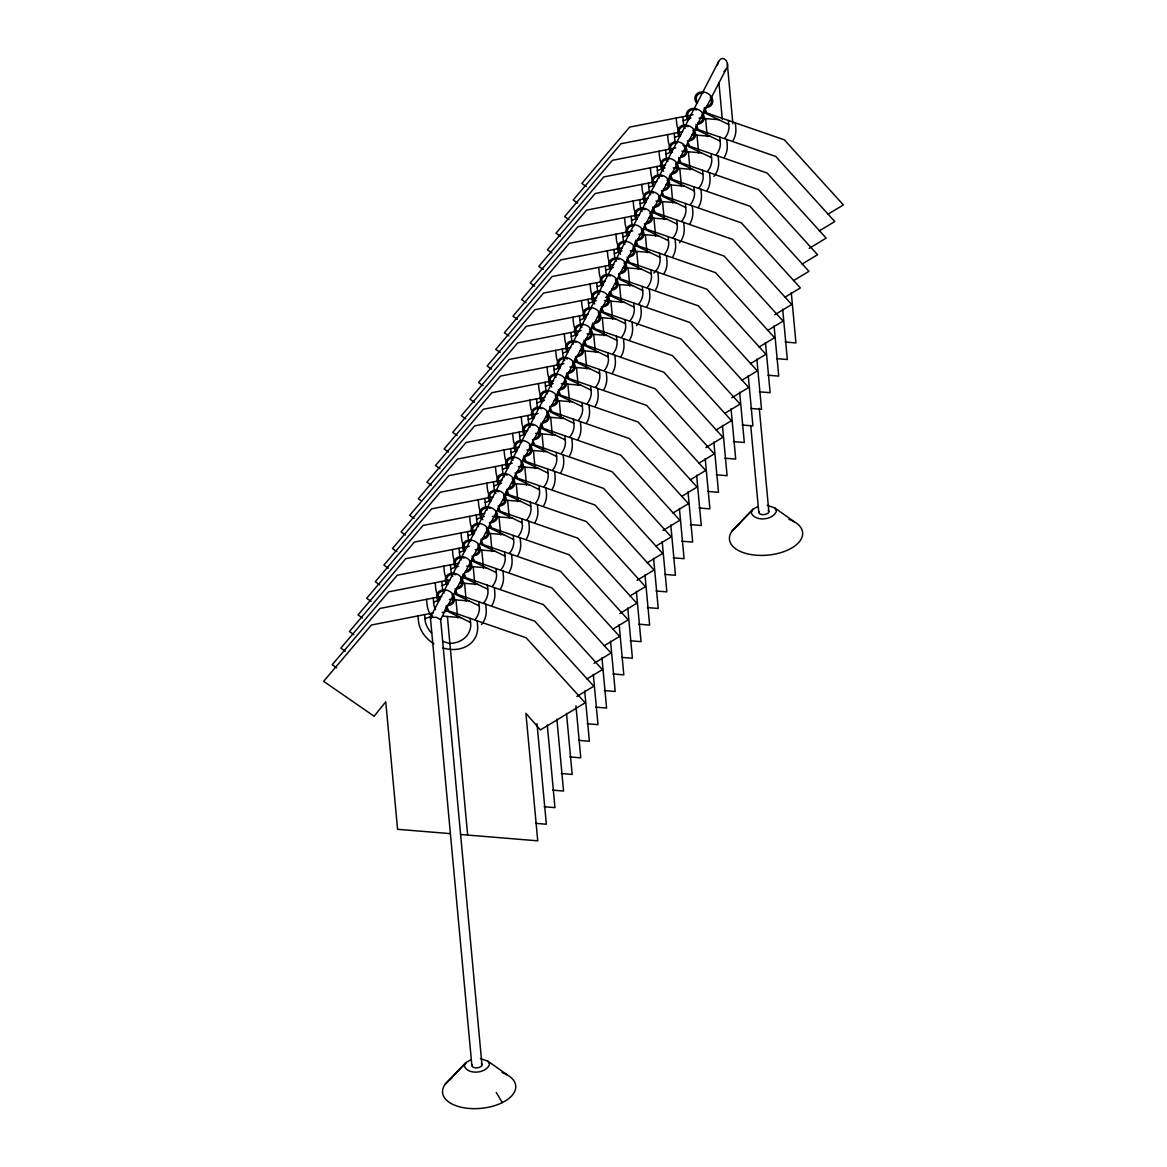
<?xml version="1.0" encoding="UTF-8"?>
<svg xmlns="http://www.w3.org/2000/svg" width="1167" height="1167" viewBox="0 0 1167 1167"><rect width="100%" height="100%" fill="white"/><g stroke="black" fill="none" stroke-linecap="round" stroke-linejoin="round"><path stroke-width="1.5" d="M430.375 617.358L718.668 61.486C723.146 53.332 730.819 63.747 726.107 69.13L440.572 619.706L436.37 617.314L430.375 617.358L471.862 1065.486M717.515 64.9L718.668 61.486M445.006 610.618L445.911 607.248M462.22 577.432L463.124 574.062M505.267 494.443L506.172 491.074M522.48 461.257L523.837 456.195L526.113 456.122A9.292 7.498 27.4 0 0 531.233 446.319A9.292 7.498 27.4 0 0 518.673 440.863A9.292 7.498 27.4 0 0 515.756 451.629M539.694 428.056L540.598 424.686M556.907 394.869L557.811 391.499M565.514 378.268L566.87 373.221L569.146 373.134A9.292 7.498 27.4 0 0 574.266 363.331A9.292 7.498 27.4 0 0 561.706 357.89A9.292 7.498 27.4 0 0 558.789 368.641M574.12 361.668L575.025 358.298M582.727 345.082L583.631 341.712M591.333 328.481L592.69 323.419L594.966 323.347A9.292 7.498 27.4 0 0 600.086 313.544A9.292 7.498 27.4 0 0 587.526 308.088A9.292 7.498 27.4 0 0 584.609 318.854M599.94 311.881L600.845 308.511M608.547 295.28L609.451 291.91M634.367 245.493L635.723 240.446L638.013 240.358A9.292 7.498 27.4 0 0 643.119 230.555A9.292 7.498 27.4 0 0 630.559 225.114A9.292 7.498 27.4 0 0 627.642 235.865M651.58 212.306L652.484 208.937M668.793 179.105L669.698 175.736M703.22 112.718L704.576 107.67L706.866 107.583A9.292 7.498 27.4 0 0 711.972 97.78A9.292 7.498 27.4 0 0 699.427 92.339A9.292 7.498 27.4 0 0 696.495 103.09M726.107 69.13L723.963 71.523M736.319 526.667L752.963 509.279L757.66 506.566M731.797 531.408L752.963 509.279L751.183 512.721C754.874 522.057 773.167 520.263 776.449 511.204L774.844 507.981L767.259 505.326M444.89 1084.639L466.071 1062.51L470.753 1059.782M449.412 1079.898L466.071 1062.51L464.291 1065.938C467.967 1075.288 486.26 1073.494 489.542 1064.435L487.937 1061.197L480.352 1058.557M827.957 214.261L843.376 204.925L784.355 139.85L706.91 113.024L704.576 107.67L705.087 113.082L728.748 124.519M819.351 230.862L834.77 221.526L775.749 156.451L698.304 129.625L695.97 124.256M809.198 248.396L826.163 238.112L767.142 173.052L689.682 146.211L687.947 142.199M802.137 264.063L817.556 254.712L758.535 189.652L681.076 162.811L679.34 158.8M793.531 280.649L808.95 271.313L749.929 206.238L672.469 179.412L670.15 174.058L672.44 173.971A9.292 7.498 27.4 0 0 677.196 163.511A9.292 7.498 27.4 0 0 663.717 159.296A9.292 7.498 27.4 0 0 663.644 171.228M784.91 297.249L800.343 287.913L741.322 222.839L663.863 196.012L662.127 191.986M774.771 314.784L791.737 304.499L732.716 239.439L655.256 212.598L652.937 207.245L655.227 207.172A9.292 7.498 27.4 0 0 660.332 197.354A9.292 7.498 27.4 0 0 647.773 191.913A9.292 7.498 27.4 0 0 644.855 202.679M767.696 330.451L783.13 321.1L724.109 256.04L646.649 229.199L644.913 225.187M759.09 347.037L774.523 337.701L715.502 272.626L638.043 245.799L635.723 240.446L636.234 245.858L659.895 257.294M750.483 363.637L765.917 354.301L706.896 289.226L629.436 262.4L627.117 257.032M741.876 380.238L757.31 370.887L698.289 305.827L620.829 278.986L619.093 274.974M731.738 397.772L748.703 387.488L689.682 322.428L612.223 295.587L610.487 291.575M724.663 413.424L740.097 404.088L681.076 339.014L603.616 312.187L601.88 308.161M716.057 430.025L731.49 420.689L672.469 355.614L595.01 328.788L592.69 323.419L593.186 328.846L616.862 340.283M705.904 447.559L722.884 437.275L663.863 372.215L586.403 345.374L584.083 340.02L584.579 345.447L608.255 356.883M698.843 463.226L714.277 453.875L655.241 388.815L577.796 361.974L576.06 357.963M690.237 479.812L705.67 470.476L646.635 405.401L569.19 378.575L567.454 374.549M681.63 496.413L697.064 487.077L638.028 422.002L560.583 395.161L558.264 389.807L560.539 389.734A9.292 7.498 27.4 0 0 565.295 379.26A9.292 7.498 27.4 0 0 551.816 375.059A9.292 7.498 27.4 0 0 551.743 386.992M673.023 513.013L688.457 503.663L629.421 438.602L551.976 411.761L550.24 407.75M662.871 530.547L679.85 520.263L620.815 455.203L543.37 428.362L541.05 423.008L541.546 428.42L565.207 439.857M655.81 546.2L671.244 536.864L612.208 471.789L534.763 444.963L533.027 440.936M647.204 562.8L662.637 553.464L603.602 488.389L526.157 461.548L524.406 457.537M637.051 580.335L654.031 570.05L594.995 504.99L517.55 478.149L515.231 472.795L515.726 478.222L539.387 489.659M629.99 596.001L645.424 586.651L586.388 521.576L508.943 494.75L507.193 490.738M619.837 613.521L636.817 603.251L577.782 538.177L500.337 511.35L498.586 507.324M612.777 629.188L628.211 619.852L569.175 554.777L491.73 527.936L489.411 522.583L491.686 522.51A9.292 7.498 27.4 0 0 496.442 512.036A9.292 7.498 27.4 0 0 482.963 507.835A9.292 7.498 27.4 0 0 482.89 519.767M604.17 645.789L619.604 636.438L560.568 571.378L483.123 544.537L481.373 540.525M594.018 663.323L610.997 653.039L551.962 587.964L474.517 561.137L472.183 555.784L472.693 561.196L496.354 572.632M586.957 678.975L602.391 669.639L543.355 604.564L465.91 577.738L464.16 573.712M576.804 696.509L593.784 686.24L534.749 621.165L457.304 594.324L455.553 590.312M683.191 120.77L690.937 118.057M701.936 114.191L705.087 113.082M674.584 137.37L680.769 135.197M693.329 130.792L696.48 129.683L720.141 141.119M665.978 153.971L672.163 151.798M657.371 170.572L665.102 167.844M676.116 163.978L679.267 162.869L702.928 174.306M648.764 187.158L653.403 185.538M667.509 180.579L670.66 179.47L694.321 190.907M640.158 203.758L646.343 201.585M631.551 220.359L636.19 218.725M650.296 213.78L653.447 212.671L677.108 224.108M622.945 236.959L629.13 234.786M641.69 230.366L644.84 229.257L668.501 240.694M614.338 253.545L622.069 250.832M633.083 246.966L636.234 245.858M605.731 270.146L613.463 267.433M624.462 263.567L627.627 262.458L651.288 273.895M597.125 286.746L603.31 284.573M588.518 303.347L596.249 300.619M605.673 297.308L610.399 295.645L634.075 307.081M579.911 319.933L584.55 318.314M598.642 313.354L601.793 312.245L625.468 323.682M571.305 336.534L577.49 334.36M562.698 353.134L567.337 351.5M581.429 346.541L584.579 345.447M554.092 369.735L560.277 367.561M572.822 363.141L575.973 362.033L599.648 373.469M545.485 386.321L553.216 383.607M536.878 402.921L544.61 400.208M555.609 396.342L558.76 395.234L582.435 406.67M528.272 419.522L534.457 417.348M519.665 436.122L524.304 434.489M538.395 429.529L541.546 428.42M511.058 452.708L517.244 450.535M529.789 446.13L532.94 445.021L556.601 456.457M502.452 469.309L508.637 467.136M493.845 485.91L501.577 483.182M512.576 479.316L515.726 478.222M485.224 502.51L491.424 500.322M503.969 495.917L507.12 494.808L530.781 506.245M476.617 519.096L484.363 516.383M468.011 535.697L474.21 533.523M486.756 529.118L489.907 528.009L513.568 539.446M459.404 552.297L465.604 550.124M450.798 568.898L458.543 566.17M469.542 562.304L472.693 561.196M442.191 585.484L448.391 583.31M460.936 578.905L464.087 577.796L487.748 589.233M433.584 602.084L439.784 599.911M424.978 618.685L432.724 615.957M442.147 612.646L446.873 610.983L470.534 622.434M693.008 114.716L629.596 127.13L581.837 183.423L586.286 186.501M682.695 131.652L620.99 143.731L573.216 200.009L577.68 203.102M675.795 147.917L612.383 160.331L564.609 216.61L569.073 219.688M665.482 164.839L603.777 176.917L556.003 233.21L560.466 236.288M656.875 181.439L595.17 193.518L547.396 249.811L551.86 252.889M648.269 198.04L586.563 210.118L538.789 266.397L543.253 269.489M639.662 214.626L577.957 226.719L530.183 282.998L534.646 286.075M632.762 230.891L569.35 243.305L521.576 299.598L526.04 302.676M622.449 247.827L560.743 259.905L512.969 316.199L517.433 319.277M613.842 264.428L552.137 276.506L504.363 332.785L508.827 335.877M605.235 281.014L543.53 293.092L495.756 349.385L500.22 352.463M596.629 297.614L534.924 309.693L487.15 365.986L491.613 369.064M588.022 314.215L526.317 326.293L478.543 382.586L483.007 385.664M581.122 330.48L517.71 342.894L469.936 399.172L474.4 402.265M570.809 347.401L509.104 359.48L461.33 415.773L465.793 418.851M563.909 363.666L500.497 376.08L452.723 432.373L457.187 435.451M553.596 380.602L491.89 392.681L444.116 448.974L448.566 452.052M544.989 397.203L483.284 409.281L435.51 465.56L439.959 468.653M538.075 413.468L474.677 425.867L426.903 482.161L431.352 485.239M527.776 430.39L466.071 442.468L418.297 498.761L421.272 500.818M519.169 446.99L457.464 459.069L409.69 515.362L414.139 518.44M512.255 463.255L448.857 475.669L401.083 531.948L405.532 535.04M501.956 480.177L440.251 492.255L392.477 548.548L396.926 551.626M493.349 496.777L431.644 508.856L383.87 565.149L388.319 568.227M484.743 513.378L423.023 525.456L375.263 581.735L379.713 584.827M476.136 529.978L414.416 542.057L366.657 598.335L371.106 601.413M469.222 546.244L405.81 558.643L358.05 614.936L362.499 618.014M458.908 563.165L397.203 575.243L349.444 631.537L353.893 634.615M450.302 579.766L388.596 591.844L340.837 648.123L345.286 651.215M441.695 596.366L379.99 608.445L332.23 664.723L336.68 667.801M433.088 612.952L371.383 625.031L323.624 681.324L374.126 716.246L385.752 701.79L397.582 829.299L449.835 833.603M697.793 124.198L698.26 124.183A9.292 7.498 27.4 0 0 703.365 114.381A9.292 7.498 27.4 0 0 690.82 108.925A9.292 7.498 27.4 0 0 687.888 119.69M687.363 140.857L689.653 140.784A9.292 7.498 27.4 0 0 694.759 130.967A9.292 7.498 27.4 0 0 682.214 125.525A9.292 7.498 27.4 0 0 679.282 136.291M680.58 157.399L681.047 157.37A9.292 7.498 27.4 0 0 686.152 147.567A9.292 7.498 27.4 0 0 673.607 142.126A9.292 7.498 27.4 0 0 670.675 152.877M661.543 190.644L663.833 190.571A9.292 7.498 27.4 0 0 668.939 180.768A9.292 7.498 27.4 0 0 656.379 175.313A9.292 7.498 27.4 0 0 653.462 186.078M644.33 223.845L646.62 223.758A9.292 7.498 27.4 0 0 651.726 213.955A9.292 7.498 27.4 0 0 639.166 208.514A9.292 7.498 27.4 0 0 636.248 219.265M628.94 256.973L629.392 256.959A9.292 7.498 27.4 0 0 634.148 246.485A9.292 7.498 27.4 0 0 620.669 242.284A9.292 7.498 27.4 0 0 620.596 254.216M618.51 273.632L620.786 273.559A9.292 7.498 27.4 0 0 625.906 263.742A9.292 7.498 27.4 0 0 613.346 258.301A9.292 7.498 27.4 0 0 610.429 269.066M611.727 290.175L612.179 290.145A9.292 7.498 27.4 0 0 617.299 280.343A9.292 7.498 27.4 0 0 604.739 274.901A9.292 7.498 27.4 0 0 601.822 285.652M601.297 306.833L603.572 306.746A9.292 7.498 27.4 0 0 608.328 296.287A9.292 7.498 27.4 0 0 594.849 292.071A9.292 7.498 27.4 0 0 594.776 304.004M585.907 339.962L586.359 339.947A9.292 7.498 27.4 0 0 591.479 330.13A9.292 7.498 27.4 0 0 578.92 324.689A9.292 7.498 27.4 0 0 576.002 335.44M575.477 356.621L577.753 356.533A9.292 7.498 27.4 0 0 582.873 346.73A9.292 7.498 27.4 0 0 570.313 341.289A9.292 7.498 27.4 0 0 567.395 352.04M549.657 406.408L551.933 406.335A9.292 7.498 27.4 0 0 557.053 396.517A9.292 7.498 27.4 0 0 544.493 391.076A9.292 7.498 27.4 0 0 541.576 401.827M542.859 422.935L543.326 422.921A9.292 7.498 27.4 0 0 548.446 413.118A9.292 7.498 27.4 0 0 535.886 407.677A9.292 7.498 27.4 0 0 532.969 418.428M532.444 439.609L534.719 439.521A9.292 7.498 27.4 0 0 539.84 429.719A9.292 7.498 27.4 0 0 527.28 424.277A9.292 7.498 27.4 0 0 524.362 435.028M517.039 472.737L517.506 472.723A9.292 7.498 27.4 0 0 522.626 462.905A9.292 7.498 27.4 0 0 510.067 457.464A9.292 7.498 27.4 0 0 507.149 468.215M506.624 489.396L508.9 489.309A9.292 7.498 27.4 0 0 514.005 479.506A9.292 7.498 27.4 0 0 501.46 474.065A9.292 7.498 27.4 0 0 498.528 484.816M498.017 505.997L500.293 505.909A9.292 7.498 27.4 0 0 505.399 496.106A9.292 7.498 27.4 0 0 492.853 490.665A9.292 7.498 27.4 0 0 489.921 501.416M480.804 539.183L483.08 539.11A9.292 7.498 27.4 0 0 488.185 529.293A9.292 7.498 27.4 0 0 475.64 523.852A9.292 7.498 27.4 0 0 472.708 534.603M474.006 555.711L474.473 555.696A9.292 7.498 27.4 0 0 479.579 545.893A9.292 7.498 27.4 0 0 467.033 540.452A9.292 7.498 27.4 0 0 464.101 551.203M465.4 572.311L465.866 572.297A9.292 7.498 27.4 0 0 470.972 562.494A9.292 7.498 27.4 0 0 458.427 557.038A9.292 7.498 27.4 0 0 455.495 567.804M454.97 588.97L457.26 588.897A9.292 7.498 27.4 0 0 462.365 579.08A9.292 7.498 27.4 0 0 449.82 573.639A9.292 7.498 27.4 0 0 446.888 584.404M448.186 605.513L448.653 605.498A9.292 7.498 27.4 0 0 453.759 595.681A9.292 7.498 27.4 0 0 441.214 590.239A9.292 7.498 27.4 0 0 438.281 600.99M699.033 118.057L718.712 119.676M692.075 134.788L710.105 136.262M681.82 151.243L701.498 152.862M673.213 167.844L692.892 169.463M666.24 184.576L684.285 186.064M656 201.045L675.678 202.65M649.027 217.777L667.072 219.25M638.787 234.231L658.465 235.851M630.18 250.832L649.859 252.451M623.207 267.564L641.252 269.037M614.601 284.165L632.645 285.638M604.36 300.619L624.039 302.238M597.387 317.351L615.432 318.839M785.143 342.033L795.952 342.923L791.284 292.64M587.147 333.806L606.825 335.425M776.536 358.634L787.346 359.524L782.678 309.226M580.174 350.538L598.219 352.026M767.93 375.22L778.739 376.11L774.071 325.826M569.934 367.007L589.612 368.626M759.323 391.82L770.132 392.71L765.464 342.427M561.327 383.607L581.006 385.227M750.717 408.421L761.526 409.311L756.858 359.028M554.354 400.339L572.399 401.813M742.11 425.021L752.919 425.911L748.251 375.614M545.748 416.925L563.792 418.413M733.503 441.607L744.313 442.497L739.645 392.214M535.507 433.395L555.186 435.014M724.897 458.208L735.706 459.098L731.038 408.815M526.9 449.995L546.564 451.614M716.29 474.809L727.099 475.698L722.431 425.415M518.294 466.581L537.958 468.2M707.683 491.409L718.493 492.299L713.825 442.001M511.321 483.313L529.351 484.801M699.077 507.995L709.886 508.885L705.218 458.602M502.714 499.914L520.745 501.402M690.456 524.596L701.279 525.486L696.611 475.202M492.459 516.383L512.138 518.002M681.849 541.196L692.673 542.086L688.005 491.803M485.501 533.115L503.531 534.588M673.242 557.797L684.066 558.687L679.398 508.389M475.246 549.569L494.925 551.189M664.636 574.383L675.46 575.273L670.792 524.99M466.64 566.17L486.318 567.789M656.029 590.983L666.853 591.873L662.185 541.59M459.681 582.902L477.711 584.39M647.422 607.584L658.232 608.474L653.578 558.191M449.426 599.357L469.105 600.976M638.816 624.185L649.625 625.074L644.972 574.777M442.468 616.088L460.498 617.576M630.209 640.771L641.019 641.66L636.365 591.377M621.603 657.371L632.412 658.261L627.758 607.978M612.996 673.972L623.805 674.862L619.152 624.578M604.389 690.572L615.199 691.462L610.545 641.164M595.783 707.158L606.592 708.048L601.939 657.765M587.176 723.759L597.985 724.649L593.317 674.366M578.569 740.359L589.379 741.249L584.711 690.966M569.963 756.96L580.772 757.85L575.944 705.758M561.356 773.546L572.166 774.436L566.506 713.373M552.75 790.147L563.559 791.036L556.892 719.193M544.143 806.747L554.952 807.637L547.294 725.013M535.536 823.348L546.346 824.238L537.01 723.657M460.527 834.478L537.739 840.823L525.909 713.314L540.423 729.929L585.163 702.826L526.142 637.765L448.697 610.924L446.946 606.913M711.534 157.72L687.874 146.283L687.538 142.666M685.715 207.507L662.054 196.071L661.718 192.453M642.681 290.495L619.006 279.059L618.685 275.441M591.042 390.07L567.366 378.633L566.87 373.221M573.828 423.271L550.153 411.834L549.817 408.217M547.994 473.058L524.333 461.621L523.837 456.195M522.174 522.845L498.513 511.409L498.178 507.791M504.961 556.046L481.3 544.595L480.964 540.992M479.141 605.833L455.48 594.397L455.145 590.779M431.25 618.568L430.317 617.722M774.844 507.981L794.406 521.839M487.937 1061.197L507.514 1075.07M496.223 1092.458L502.321 1102.596M735.341 122.871L735.793 127.786A30.838 24.886 27.4 0 1 733.051 140.536M727.333 63.893L732.876 123.717M759.279 408.333L768.863 511.657M728.398 120.464L729.01 127.553A27.366 22.085 27.4 0 1 724.751 138.173M726.735 139.471L727.187 144.387A30.838 24.886 27.4 0 1 724.444 157.122M718.945 83.017L722.3 119.238M750.702 425.328L758.769 512.269M719.791 137.064L720.404 144.139A27.366 22.085 27.4 0 1 716.144 154.773M718.128 156.072L718.58 160.973A30.838 24.886 27.4 0 1 713.941 176.392M711.184 153.665L711.797 160.74A27.366 22.085 27.4 0 1 707.523 171.374M705.597 118.596L707.26 136.539M709.521 172.658L709.974 177.574A30.838 24.886 27.4 0 1 707.217 190.323M702.578 170.265L703.19 177.34A27.366 22.085 27.4 0 1 698.916 187.975M696.145 126.065L696.48 129.683M696.991 135.197L698.654 153.14M700.915 189.258L701.367 194.174A30.838 24.886 27.4 0 1 698.61 206.924M693.971 186.851L694.584 193.941A27.366 22.085 27.4 0 1 690.31 204.561M688.384 151.783L690.047 169.74M692.308 205.859L692.76 210.775A30.838 24.886 27.4 0 1 690.003 223.51M682.797 116.715L683.497 123.804A27.366 22.085 27.4 0 0 685.117 128.341M685.365 203.452L685.977 210.527A27.366 22.085 27.4 0 1 681.703 221.161M676.189 118.013L676.656 122.914A30.838 24.886 27.4 0 0 679.486 132.454M678.756 157.457L679.267 162.869M679.778 168.384L681.44 186.326M683.702 222.459L684.154 227.361A30.838 24.886 27.4 0 1 679.515 242.78M674.19 133.315L674.891 140.405A27.366 22.085 27.4 0 0 675.868 143.439M676.758 220.052L677.356 227.127A27.366 22.085 27.4 0 1 673.096 237.762M667.582 134.613L668.049 139.515A30.838 24.886 27.4 0 0 671.594 150.368M670.325 175.852L670.66 179.47M671.171 184.984L672.834 202.927M675.095 239.045L675.547 243.961A30.838 24.886 27.4 0 1 672.79 256.711M665.584 149.916L666.284 157.005A27.366 22.085 27.4 0 0 667.903 161.527M668.151 236.653L668.749 243.728A27.366 22.085 27.4 0 1 664.49 254.362M658.976 151.199L659.443 156.115A30.838 24.886 27.4 0 0 662.987 166.969M662.564 201.585L664.227 219.527M666.488 255.646L666.94 260.562A30.838 24.886 27.4 0 1 664.183 273.311M656.977 166.502L657.677 173.591A27.366 22.085 27.4 0 0 659.297 178.128M659.545 253.239L660.143 260.329A27.366 22.085 27.4 0 1 653.812 273.034M650.369 167.8L650.836 172.716A30.838 24.886 27.4 0 0 653.666 182.242M652.937 207.245L653.447 212.671M653.958 218.171L655.621 236.128M657.882 272.247L658.334 277.163A30.838 24.886 27.4 0 1 655.577 289.897M648.371 183.102L649.071 190.192A27.366 22.085 27.4 0 0 650.69 194.729M650.938 269.84L651.536 276.915A27.366 22.085 27.4 0 1 647.277 287.549M641.762 184.401L642.215 189.302A30.838 24.886 27.4 0 0 645.059 198.842M644.505 225.654L644.84 229.257M645.351 234.771L647.014 252.714M649.26 288.847L649.727 293.748A30.838 24.886 27.4 0 1 646.97 306.498M639.764 199.703L640.464 206.792A27.366 22.085 27.4 0 0 642.083 211.315M642.331 286.44L642.929 293.515A27.366 22.085 27.4 0 1 638.67 304.149M633.156 201.001L633.608 205.903A30.838 24.886 27.4 0 0 636.453 215.428M636.744 251.372L638.407 269.314M640.654 305.433L641.121 310.349A30.838 24.886 27.4 0 1 636.482 325.768M631.157 216.303L631.858 223.393A27.366 22.085 27.4 0 0 632.82 226.413M633.725 303.041L634.323 310.116A27.366 22.085 27.4 0 1 630.063 320.75M624.549 217.587L625.001 222.503A30.838 24.886 27.4 0 0 628.546 233.356M627.292 258.841L627.627 262.458M628.138 267.958L629.801 285.915M632.047 322.034L632.514 326.95A30.838 24.886 27.4 0 1 629.757 339.699M622.551 232.889L623.251 239.979A27.366 22.085 27.4 0 0 624.87 244.516M625.118 319.627L625.716 326.716A27.366 22.085 27.4 0 1 621.457 337.336M615.943 234.188L616.395 239.104A30.838 24.886 27.4 0 0 619.239 248.629M619.531 284.558L621.194 302.516M623.441 338.634L623.907 343.536A30.838 24.886 27.4 0 1 621.15 356.285M613.93 249.49L614.644 256.58A27.366 22.085 27.4 0 0 616.264 261.116M616.512 336.227L617.11 343.302A27.366 22.085 27.4 0 1 612.85 353.937M607.336 250.788L607.788 255.69A30.838 24.886 27.4 0 0 610.618 265.23M610.064 292.042L610.399 295.645M610.91 301.159L612.587 319.102M614.834 355.235L615.301 360.136A30.838 24.886 27.4 0 1 612.544 372.886M605.323 266.091L606.038 273.18A27.366 22.085 27.4 0 0 607 276.214M607.89 352.828L608.503 359.903A27.366 22.085 27.4 0 1 604.243 370.537M598.729 267.389L599.182 272.29A30.838 24.886 27.4 0 0 602.012 281.816M601.457 308.628L601.793 312.245M602.303 317.76L603.981 335.702M606.227 371.821L606.694 376.737A30.838 24.886 27.4 0 1 603.937 389.486M596.716 282.691L597.431 289.781A27.366 22.085 27.4 0 0 599.05 294.303M599.284 369.414L599.896 376.503A27.366 22.085 27.4 0 1 595.637 387.138M590.123 283.975L590.575 288.891A30.838 24.886 27.4 0 0 594.12 299.744M593.697 334.345L595.374 352.303M597.621 388.421L598.087 393.337A30.838 24.886 27.4 0 1 595.33 406.087M588.11 299.277L588.824 306.367A27.366 22.085 27.4 0 0 589.787 309.401M590.677 386.014L591.29 393.104A27.366 22.085 27.4 0 1 587.03 403.724M581.516 300.575L581.968 305.491A30.838 24.886 27.4 0 0 585.513 316.33M585.09 350.946L586.768 368.889M589.014 405.022L589.466 409.923A30.838 24.886 27.4 0 1 586.724 422.673M579.503 315.878L580.218 322.967A27.366 22.085 27.4 0 0 581.837 327.504M582.07 402.615L582.683 409.69A27.366 22.085 27.4 0 1 578.424 420.324M572.909 317.176L573.362 322.077A30.838 24.886 27.4 0 0 576.192 331.618M575.637 358.429L575.973 362.033M576.483 367.547L578.146 385.489M580.407 421.623L580.86 426.524A30.838 24.886 27.4 0 1 578.117 439.273M570.896 332.478L571.611 339.568A27.366 22.085 27.4 0 0 573.23 344.09M573.464 419.216L574.076 426.291A27.366 22.085 27.4 0 1 569.817 436.925M564.303 333.762L564.755 338.678A30.838 24.886 27.4 0 0 567.585 348.204M567.877 384.147L569.54 402.09M571.801 438.208L572.253 443.124A30.838 24.886 27.4 0 1 569.511 455.874M562.29 349.079L563.005 356.168A27.366 22.085 27.4 0 0 564.624 360.691M564.857 435.802L565.47 442.891A27.366 22.085 27.4 0 1 561.21 453.525M555.696 350.363L556.148 355.279A30.838 24.886 27.4 0 0 558.978 364.804M558.424 391.616L558.76 395.234M559.27 400.733L560.933 418.69M563.194 454.809L563.646 459.725A30.838 24.886 27.4 0 1 560.904 472.475M553.683 365.665L554.398 372.754A27.366 22.085 27.4 0 0 556.017 377.291M556.251 452.402L556.863 459.492A27.366 22.085 27.4 0 1 552.604 470.111M547.09 366.963L547.542 371.879A30.838 24.886 27.4 0 0 551.087 382.718M550.664 417.334L552.327 435.276M554.588 471.41L555.04 476.311A30.838 24.886 27.4 0 1 552.297 489.061M545.077 382.265L545.791 389.355A27.366 22.085 27.4 0 0 547.396 393.892M547.644 469.003L548.257 476.078A27.366 22.085 27.4 0 1 543.997 486.712M538.483 383.564L538.935 388.465A30.838 24.886 27.4 0 0 541.765 398.005M542.057 433.934L543.72 451.877M545.981 488.01L546.433 492.912A30.838 24.886 27.4 0 1 543.691 505.661M536.47 398.866L537.185 405.956A27.366 22.085 27.4 0 0 538.147 408.99M539.037 485.603L539.65 492.678A27.366 22.085 27.4 0 1 535.39 503.313M529.876 400.15L530.329 405.066A30.838 24.886 27.4 0 0 533.159 414.591M532.604 441.403L532.94 445.021M533.45 450.535L535.113 468.478M537.374 504.596L537.827 509.512A30.838 24.886 27.4 0 1 535.084 522.262M527.863 415.467L528.578 422.556A27.366 22.085 27.4 0 0 530.183 427.078M530.431 502.189L531.043 509.279A27.366 22.085 27.4 0 1 526.784 519.913M521.27 416.75L521.722 421.666A30.838 24.886 27.4 0 0 524.552 431.192M524.844 467.121L526.507 485.078M528.768 521.197L529.22 526.113A30.838 24.886 27.4 0 1 526.477 538.862M519.257 432.053L519.971 439.142A27.366 22.085 27.4 0 0 520.934 442.176M521.824 518.79L522.437 525.879A27.366 22.085 27.4 0 1 518.177 536.499M512.663 433.351L513.115 438.267A30.838 24.886 27.4 0 0 515.945 447.792M516.237 483.722L517.9 501.664M520.161 537.797L520.613 542.699A30.838 24.886 27.4 0 1 517.871 555.448M510.65 448.653L511.365 455.743A27.366 22.085 27.4 0 0 512.969 460.279M513.217 535.39L513.83 542.465A27.366 22.085 27.4 0 1 509.571 553.1M504.056 449.951L504.509 454.853A30.838 24.886 27.4 0 0 508.053 465.706M506.784 491.205L507.12 494.808M507.63 500.322L509.293 518.265M511.554 554.398L512.007 559.299A30.838 24.886 27.4 0 1 509.264 572.049M502.043 465.254L502.744 472.343A27.366 22.085 27.4 0 0 504.363 476.865M504.611 551.991L505.223 559.066A27.366 22.085 27.4 0 1 500.964 569.7M495.45 466.537L495.902 471.453A30.838 24.886 27.4 0 0 498.732 480.979M499.024 516.923L500.687 534.865M502.948 570.984L503.4 575.9A30.838 24.886 27.4 0 1 500.658 588.649M493.437 481.854L494.137 488.944A27.366 22.085 27.4 0 0 495.756 493.466M496.004 568.577L496.617 575.667A27.366 22.085 27.4 0 1 492.357 586.286M486.843 483.138L487.295 488.054A30.838 24.886 27.4 0 0 490.125 497.58M489.571 524.391L489.907 528.009M490.417 533.509L492.08 551.466M494.341 587.585L494.793 592.5A30.838 24.886 27.4 0 1 492.051 605.25M484.83 498.44L485.53 505.53A27.366 22.085 27.4 0 0 487.15 510.067M487.398 585.178L488.01 592.267A27.366 22.085 27.4 0 1 483.751 602.887M478.237 499.739L478.689 504.655A30.838 24.886 27.4 0 0 481.519 514.18M481.811 550.109L483.474 568.052M485.735 604.185L486.187 609.086A30.838 24.886 27.4 0 1 481.548 624.505M476.224 515.041L476.924 522.13A27.366 22.085 27.4 0 0 478.543 526.653M478.791 601.778L479.404 608.853A27.366 22.085 27.4 0 1 475.144 619.487M469.63 516.339L470.082 521.241A30.838 24.886 27.4 0 0 473.627 532.094M473.204 566.71L474.867 584.652M477.128 620.786L477.58 625.687A30.838 24.886 27.4 0 1 442.701 647.889M467.617 531.641L468.317 538.731A27.366 22.085 27.4 0 0 469.294 541.765M470.184 618.379L470.797 625.454A27.366 22.085 27.4 0 1 449.878 643.425A27.366 22.085 27.4 0 1 443.11 641.354M461.023 532.925L461.476 537.841A30.838 24.886 27.4 0 0 464.306 547.367M463.751 574.179L464.087 577.796M464.597 583.31L466.26 601.253M459.01 548.242L459.71 555.332A27.366 22.085 27.4 0 0 461.33 559.854M452.417 549.526L452.869 554.442A30.838 24.886 27.4 0 0 455.699 563.967M455.991 599.896L457.654 617.854M450.404 564.828L451.104 571.918A27.366 22.085 27.4 0 0 452.723 576.454M443.81 566.126L444.262 571.028A30.838 24.886 27.4 0 0 447.092 580.568M446.363 605.571L446.873 610.983M447.384 616.497L467.661 835.061M441.797 581.429L442.497 588.518A27.366 22.085 27.4 0 0 444.116 593.04M440.63 619.341L481.971 1064.888M435.203 582.727L435.656 587.628A30.838 24.886 27.4 0 0 439.2 598.481M433.19 598.029L433.891 605.119A27.366 22.085 27.4 0 0 435.51 609.641M426.582 599.313L427.049 604.229A30.838 24.886 27.4 0 0 430.594 615.082M424.584 614.63L425.284 621.719A27.366 22.085 27.4 0 0 431.6 633.214M417.976 615.913L418.442 620.829A30.838 24.886 27.4 0 0 433.949 643.863M633.652 248.002A8.023 6.477 27.4 0 1 628.984 255.894M620.042 252.014A8.023 6.477 27.4 0 1 625.76 242.357M641.339 229.709A8.023 6.477 27.4 0 1 637.59 239.293M628.648 235.413A8.023 6.477 27.4 0 1 634.367 225.756M529.453 445.458A8.023 6.477 27.4 0 1 525.704 455.057M516.748 451.177A8.023 6.477 27.4 0 1 522.466 441.52M538.979 430.579A8.023 6.477 27.4 0 1 534.311 438.456M525.354 434.576A8.023 6.477 27.4 0 1 525.223 427.078A8.023 6.477 27.4 0 1 533.086 425.313M520.847 462.059A8.023 6.477 27.4 0 1 517.098 471.658M508.141 467.777A8.023 6.477 27.4 0 1 513.859 458.106M546.667 412.272A8.023 6.477 27.4 0 1 542.918 421.856M533.961 417.976A8.023 6.477 27.4 0 1 533.83 410.478A8.023 6.477 27.4 0 1 541.692 408.713M512.24 478.66A8.023 6.477 27.4 0 1 508.491 488.244M499.534 484.363A8.023 6.477 27.4 0 1 499.403 476.865A8.023 6.477 27.4 0 1 507.266 475.1M555.273 395.671A8.023 6.477 27.4 0 1 551.524 405.27M542.567 401.39A8.023 6.477 27.4 0 1 548.286 391.718M503.633 495.26A8.023 6.477 27.4 0 1 499.884 504.844M490.928 500.964A8.023 6.477 27.4 0 1 490.796 493.466A8.023 6.477 27.4 0 1 498.659 491.701M564.799 380.778A8.023 6.477 27.4 0 1 560.131 388.669M551.174 384.789A8.023 6.477 27.4 0 1 556.892 375.132M495.946 513.553A8.023 6.477 27.4 0 1 491.278 521.445M482.321 517.565A8.023 6.477 27.4 0 1 482.19 510.067A8.023 6.477 27.4 0 1 490.052 508.301M624.126 262.896A8.023 6.477 27.4 0 1 620.377 272.495M611.435 268.614A8.023 6.477 27.4 0 1 611.289 261.102A8.023 6.477 27.4 0 1 619.166 259.351M486.42 528.447A8.023 6.477 27.4 0 1 482.671 538.045M473.714 534.15A8.023 6.477 27.4 0 1 479.433 524.494M572.486 362.485A8.023 6.477 27.4 0 1 568.737 372.069M559.781 368.189A8.023 6.477 27.4 0 1 559.649 360.691A8.023 6.477 27.4 0 1 567.512 358.925M477.814 545.047A8.023 6.477 27.4 0 1 474.065 554.631M465.108 550.751A8.023 6.477 27.4 0 1 470.826 541.094M589.7 329.284A8.023 6.477 27.4 0 1 585.951 338.882M576.994 335.002A8.023 6.477 27.4 0 1 582.727 325.33M470.126 563.34A8.023 6.477 27.4 0 1 465.458 571.232M456.501 567.352A8.023 6.477 27.4 0 1 456.355 559.854A8.023 6.477 27.4 0 1 464.233 558.089M598.306 312.683A8.023 6.477 27.4 0 1 594.557 322.282M585.615 318.401A8.023 6.477 27.4 0 1 591.333 308.744M606.913 296.097A8.023 6.477 27.4 0 1 603.164 305.681M594.222 301.801A8.023 6.477 27.4 0 1 599.94 292.144M581.093 345.884A8.023 6.477 27.4 0 1 577.344 355.468M568.387 351.588A8.023 6.477 27.4 0 1 568.256 344.09A8.023 6.477 27.4 0 1 576.133 342.325M649.946 213.109A8.023 6.477 27.4 0 1 646.197 222.707M637.255 218.812A8.023 6.477 27.4 0 1 637.109 211.315A8.023 6.477 27.4 0 1 644.986 209.549M658.553 196.508A8.023 6.477 27.4 0 1 654.804 206.107M645.862 202.227A8.023 6.477 27.4 0 1 645.716 194.729A8.023 6.477 27.4 0 1 653.593 192.963M667.159 179.922A8.023 6.477 27.4 0 1 663.41 189.506M654.468 185.626A8.023 6.477 27.4 0 1 654.322 178.128A8.023 6.477 27.4 0 1 662.2 176.363M675.766 163.322A8.023 6.477 27.4 0 1 672.017 172.906M663.075 169.025A8.023 6.477 27.4 0 1 668.793 159.368M683.031 145.204A8.023 6.477 27.4 0 1 680.638 156.32M671.681 152.425A8.023 6.477 27.4 0 1 677.4 142.768M692.979 130.12A8.023 6.477 27.4 0 1 689.245 139.719M680.288 135.839A8.023 6.477 27.4 0 1 680.142 128.341A8.023 6.477 27.4 0 1 688.019 126.576M702.519 115.227A8.023 6.477 27.4 0 1 697.851 123.119M688.895 119.238A8.023 6.477 27.4 0 1 688.749 111.74A8.023 6.477 27.4 0 1 696.626 109.975M710.207 96.934A8.023 6.477 27.4 0 1 706.458 106.518M697.501 102.638A8.023 6.477 27.4 0 1 703.22 92.981M451.994 594.834A8.023 6.477 27.4 0 1 448.245 604.433M439.288 600.538A8.023 6.477 27.4 0 1 445.006 590.881M460.6 578.234A8.023 6.477 27.4 0 1 456.851 587.832M447.895 583.952A8.023 6.477 27.4 0 1 447.749 576.454A8.023 6.477 27.4 0 1 455.626 574.689M502.058 1072.59A36.746 19.255 -5.3 0 1 507.309 1099.65A36.746 19.255 -5.3 0 1 455.232 1105.426A36.746 19.255 -5.3 0 1 451.819 1078.162M788.965 519.359A36.746 19.255 -5.3 0 1 794.202 546.419A36.746 19.255 -5.3 0 1 742.139 552.195A36.746 19.255 -5.3 0 1 738.711 524.931M481.329 1063.589A5.062 2.655 -5.3 0 1 477.507 1067.79A5.062 2.655 -5.3 0 1 472.052 1064.785M768.222 510.373A5.062 2.655 -5.3 0 1 764.4 514.574A5.062 2.655 -5.3 0 1 758.958 511.554M615.52 279.496A8.023 6.477 27.4 0 1 611.771 289.095M602.828 285.2A8.023 6.477 27.4 0 1 602.683 277.702A8.023 6.477 27.4 0 1 610.56 275.937"/></g></svg>
